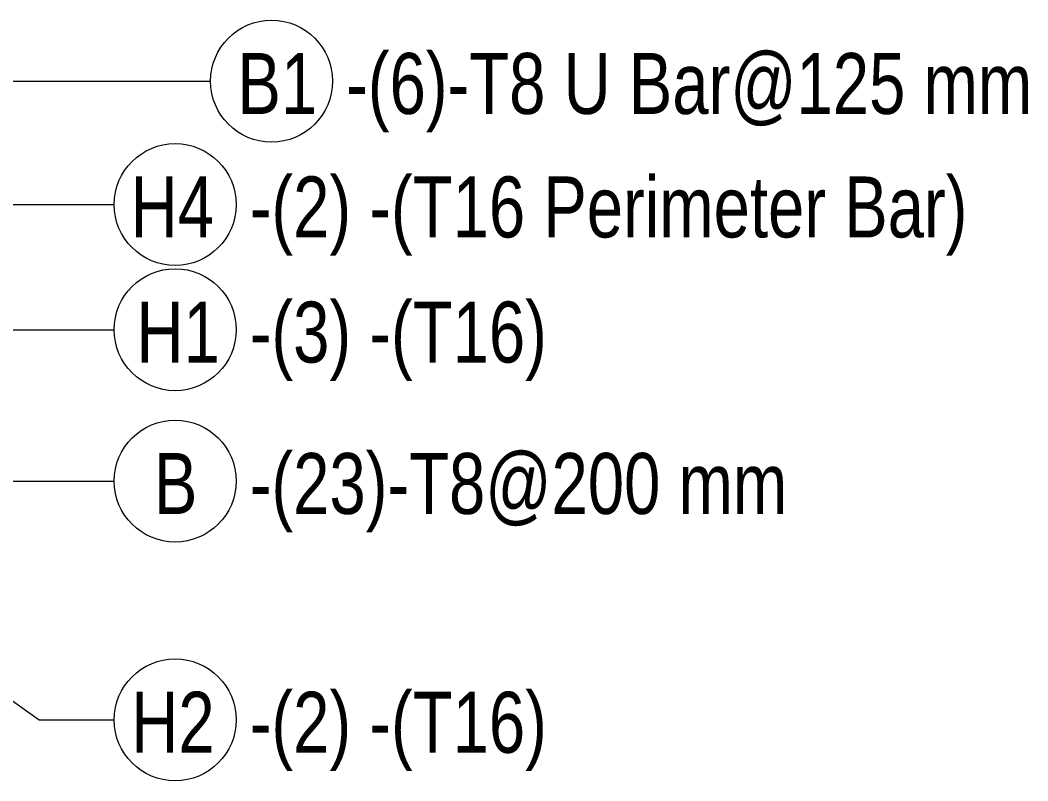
# Model space of a CAD drawing. Header units: millimetres. Extents: x 18954 to 39483, y -1618 to 21231.
# Drawn here: x 32790 to 33823, y 20038 to 20818 of the extents above; entities that cross this region are included whole.
import ezdxf

# ---------------------------------------------------------------- set-up
doc = ezdxf.new("R2010")
doc.units = ezdxf.units.MM
doc.layers.add('S-RBAR-IDEN', color=171, linetype='Continuous', lineweight=9)
doc.styles.add('Nirmala UI Semilight_1', font='NirmalaS.ttf', dxfattribs={"width": 0.8, "height": 62.5})

# ---------------------------------------------------------------- blocks, each defined once
blk = doc.blocks.new('M_Rebar Tag_rfa Dimension - ARROW-793927-Elevation Top 3')
at = {"layer": 'S-RBAR-IDEN'}
blk.add_circle((-4775.2, 20345.7), 62.5, dxfattribs=at)
blk = doc.blocks.new('M_Rebar Tag_rfa MARK - ARROW-794226-Elevation Top 3')
at = {"layer": 'S-RBAR-IDEN'}
blk.add_circle((-4775.2, 20629.2), 62.5, dxfattribs=at)

msp = doc.modelspace()

# ---------------------------------------------------------------- linework, layer by layer
at = {"layer": 'S-RBAR-IDEN'}
for p, q in [((32294.7, 20755.8), (32984.9, 20755.8)), ((32195.9, 20629.2), (32886.1, 20629.2)), ((32715.7, 20500.9), (32886.1, 20500.9)), ((32732.6, 20345.7), (32886.1, 20345.7)), ((32646, 20217.3), (32809.3, 20100.9)), ((32809.3, 20100.9), (32886.1, 20100.9))]:
    msp.add_line(p, q, dxfattribs=at)

# ---------------------------------------------------------------- block references
for name, p in [('M_Rebar Tag_rfa Dimension - ARROW-793927-Elevation Top 3', (37822.6, 410)), ('M_Rebar Tag_rfa MARK - ARROW-794226-Elevation Top 3', (37723.8, 0)), ('M_Rebar Tag_rfa MARK - ARROW-794226-Elevation Top 3', (37723.8, -128.3)), ('M_Rebar Tag_rfa Dimension - ARROW-793927-Elevation Top 3', (37723.8, 0)), ('M_Rebar Tag_rfa MARK - ARROW-794226-Elevation Top 3', (37723.8, -528.3))]:
    msp.add_blockref(name, p, dxfattribs=at)

# ---------------------------------------------------------------- texts
at = {"layer": 'S-RBAR-IDEN', "char_height": 62.5, "attachment_point": 1, "style": 'Nirmala UI Semilight_1'}
for s, insert, width in [('B1', (33012.4, 20784.6), 80.169), ('-(6)-T8 U Bar@125 mm', (33123.8, 20784.6), 843.375), ('H4', (32903, 20658), 105.823), ('-(2) -(T16 Perimeter Bar)', (33025, 20658), 873.839), ('-(3) -(T16)', (33025, 20529.7), 352.742), ('H1', (32908.9, 20529.7), 91.392), ('-(23)-T8@200 mm', (33025, 20374.5), 676.624), ('B', (32926.8, 20374.5), 48.101), ('H2', (32903.6, 20129.7), 104.219), ('-(2) -(T16)', (33025, 20129.7), 352.742)]:
    msp.add_mtext(s, dxfattribs=dict(at, insert=insert, width=width))

doc.saveas('drawing.dxf')
